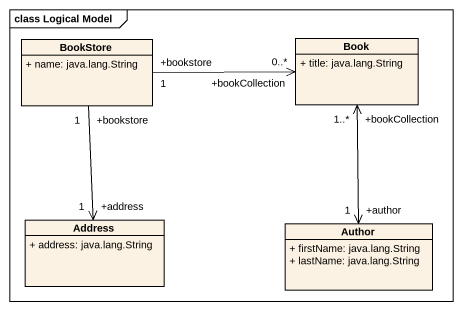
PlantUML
@startuml
mainframe class Logical Model
hide circle
hide empty members
skinparam classAttributeIconSize 0
class BookStore {
  + name: java.lang.String
}
class Book {
  + title: java.lang.String
}
class Address {
  + address: java.lang.String
}
class Author {
  + firstName: java.lang.String
  + lastName: java.lang.String
}
BookStore "+bookstore\n1" -right-> "+bookCollection\n0..*" Book
BookStore "+bookstore\n1" --> "+address\n1" Address
Book "+bookCollection\n1..*" <--> "+author\n1" Author
@enduml
